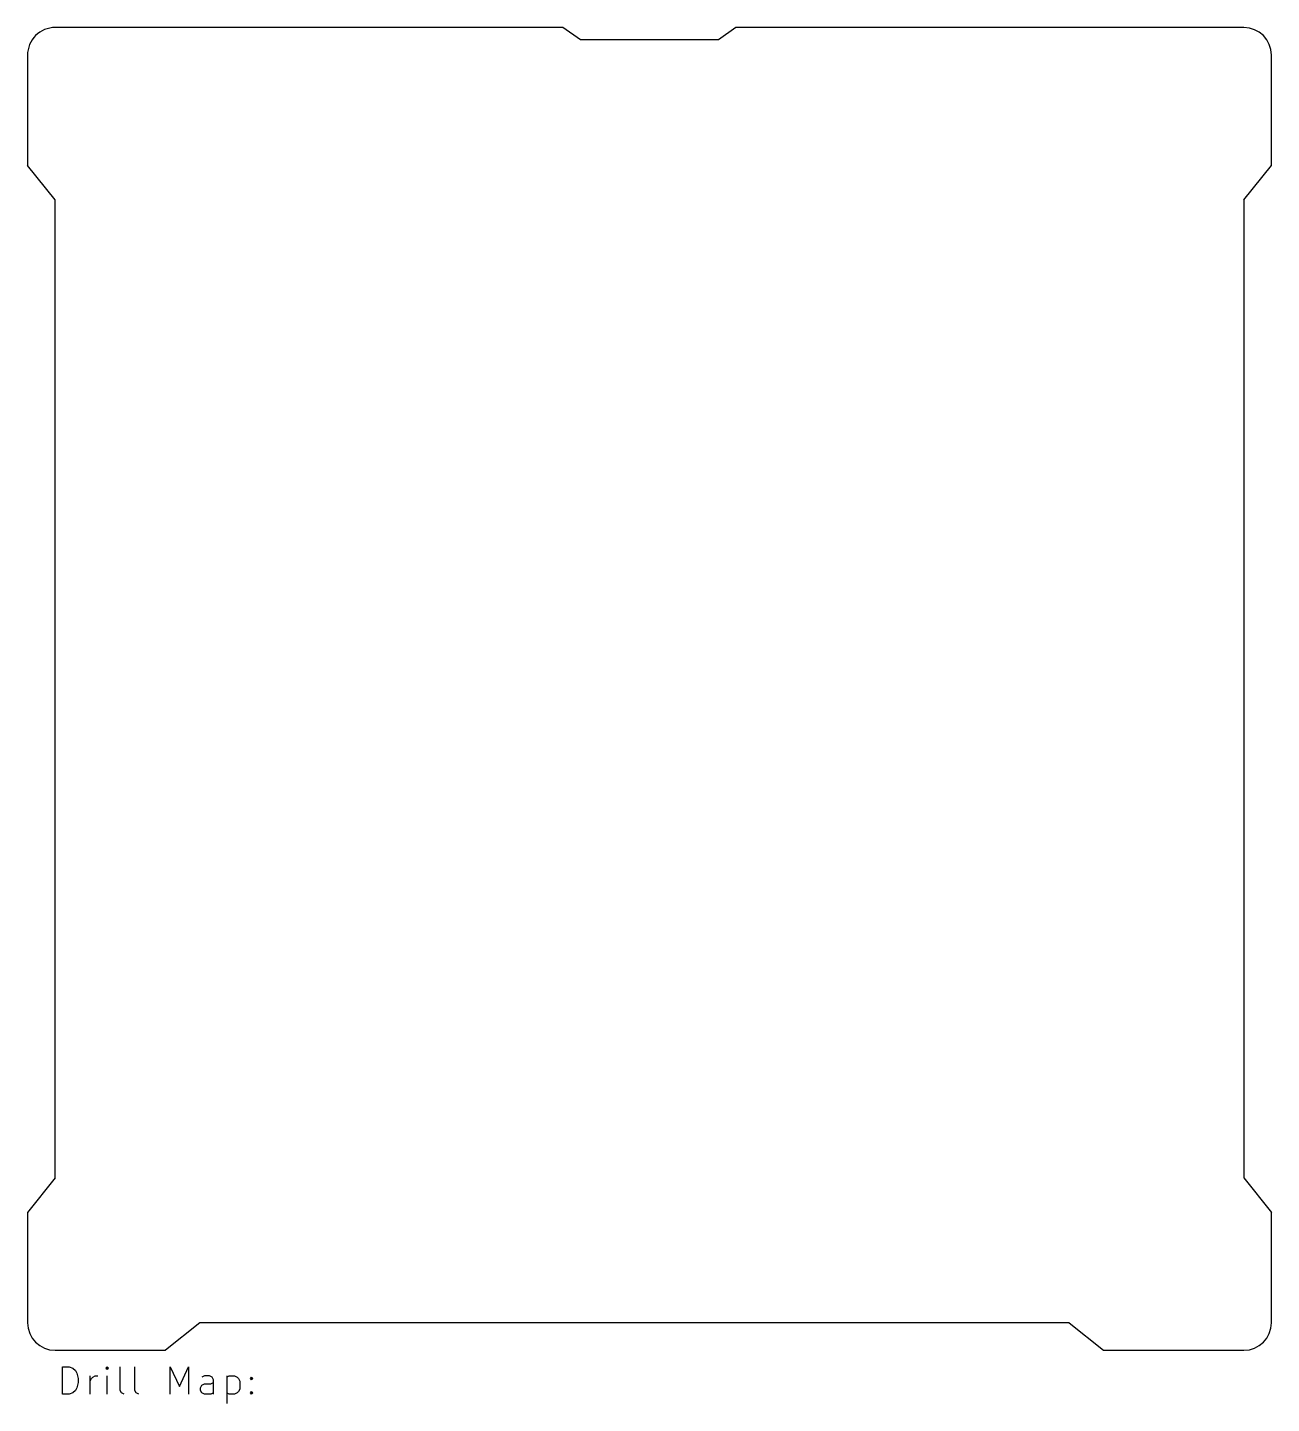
# Model space of a CAD drawing. Extents: x 0 to 90.2, y -99.7 to 0.
import ezdxf

# ---------------------------------------------------------------- set-up
doc = ezdxf.new("R2010")
doc.units = 0
doc.layers.add('BLACK', color=7, linetype='CONTINUOUS')

msp = doc.modelspace()

# ---------------------------------------------------------------- linework, layer by layer
at = {"layer": 'BLACK', "linetype": 'CONTINUOUS'}
for p, q in [((38.805003, 0), (2, 0)), ((40.085, -0.9), (38.805003, 0)), ((51.355, 0), (50.085, -0.9)), ((88.17, 0), (51.355, 0)), ((50.085, -0.9), (40.085, -0.9)), ((0, -2), (0, -10)), ((90.17, -10), (90.17, -2)), ((2, -12.5), (0, -10)), ((88.17, -12.5), (90.17, -10)), ((2, -83.39), (2, -12.5)), ((88.17, -12.5), (88.17, -83.39)), ((2, -83.39), (0, -85.89)), ((88.17, -83.39), (90.17, -85.89)), ((0, -85.89), (0, -93.89)), ((90.17, -93.89), (90.17, -85.89)), ((12.5, -93.89), (10, -95.89)), ((75.5, -93.89), (12.5, -93.89)), ((75.5, -93.89), (78, -95.89)), ((2, -95.89), (10, -95.89)), ((78, -95.89), (88.17, -95.89)), ((2.532768, -99.079838), (2.532768, -97.079838)), ((2.532768, -97.079838), (3.008958, -97.079838)), ((3.008958, -97.079838), (3.294673, -97.175076)), ((3.294673, -97.175076), (3.485149, -97.365552)), ((3.485149, -97.365552), (3.580387, -97.556028)), ((3.580387, -97.556028), (3.675625, -97.93698)), ((4.532768, -99.079838), (4.532768, -97.746504)), ((4.723244, -97.841742), (4.91372, -97.746504)), ((4.91372, -97.746504), (5.104197, -97.746504)), ((5.770863, -97.079838), (5.675625, -97.175076)), ((5.675625, -97.175076), (5.770863, -97.270314)), ((5.866101, -97.175076), (5.770863, -97.079838)), ((5.770863, -97.079838), (5.770863, -97.270314)), ((5.770863, -97.270314), (5.866101, -97.175076)), ((5.770863, -99.079838), (5.770863, -97.746504)), ((6.723244, -98.794123), (6.723244, -97.079838)), ((7.770863, -98.794123), (7.770863, -97.079838)), ((10.342292, -99.079838), (10.342292, -97.079838)), ((10.342292, -97.079838), (11.008959, -98.508409)), ((11.008959, -98.508409), (11.675625, -97.079838)), ((11.675625, -97.079838), (11.675625, -99.079838)), ((12.818482, -97.746504), (12.628006, -97.841742)), ((13.199435, -97.746504), (12.818482, -97.746504)), ((13.389911, -97.841742), (13.199435, -97.746504)), ((14.43753, -97.746504), (14.43753, -99.746504)), ((14.43753, -97.841742), (14.628006, -97.746504)), ((14.628006, -97.746504), (15.008959, -97.746504)), ((15.008959, -97.746504), (15.199435, -97.841742)), ((3.580387, -98.603647), (3.485149, -98.794123)), ((3.675625, -98.222695), (3.580387, -98.603647)), ((3.675625, -97.93698), (3.675625, -98.222695)), ((4.532768, -98.127457), (4.628006, -97.93698)), ((4.628006, -97.93698), (4.723244, -97.841742)), ((12.532768, -98.603647), (12.628006, -98.413171)), ((12.532768, -98.794123), (12.532768, -98.603647)), ((12.628006, -98.413171), (12.818482, -98.317933)), ((12.818482, -98.317933), (13.294673, -98.317933)), ((13.294673, -98.317933), (13.485149, -98.222695)), ((13.485149, -98.032219), (13.389911, -97.841742)), ((13.485149, -99.079838), (13.485149, -98.032219)), ((15.199435, -97.841742), (15.294673, -97.93698)), ((15.294673, -97.93698), (15.389911, -98.127457)), ((15.389911, -98.698885), (15.294673, -98.889361)), ((15.389911, -98.127457), (15.389911, -98.698885)), ((16.151816, -97.93698), (16.247054, -97.841742)), ((16.247054, -98.032219), (16.151816, -97.93698)), ((16.247054, -97.841742), (16.342292, -97.93698)), ((16.247054, -97.841742), (16.247054, -98.032219)), ((16.342292, -97.93698), (16.247054, -98.032219)), ((3.008958, -99.079838), (2.532768, -99.079838)), ((3.294673, -98.9846), (3.008958, -99.079838)), ((3.485149, -98.794123), (3.294673, -98.9846)), ((6.818482, -98.9846), (6.723244, -98.794123)), ((7.008958, -99.079838), (6.818482, -98.9846)), ((7.866101, -98.9846), (7.770863, -98.794123)), ((8.056577, -99.079838), (7.866101, -98.9846)), ((12.628006, -98.9846), (12.532768, -98.794123)), ((12.818482, -99.079838), (12.628006, -98.9846)), ((13.294673, -99.079838), (12.818482, -99.079838)), ((13.485149, -98.9846), (13.294673, -99.079838)), ((14.628006, -99.079838), (14.43753, -98.9846)), ((15.008959, -99.079838), (14.628006, -99.079838)), ((15.199435, -98.9846), (15.008959, -99.079838)), ((15.294673, -98.889361), (15.199435, -98.9846)), ((16.151816, -98.9846), (16.247054, -98.889361)), ((16.247054, -99.079838), (16.151816, -98.9846)), ((16.247054, -98.889361), (16.342292, -98.9846)), ((16.247054, -98.889361), (16.247054, -99.079838)), ((16.342292, -98.9846), (16.247054, -99.079838))]:
    msp.add_line(p, q, dxfattribs=at)
at = {"layer": 'BLACK'}
for centre, radius, start, end in [((1.999999, -1.999999), 1.999999, -270.00002865, -179.99997135), ((88.17, -2), 2, 0, 90), ((2, -93.89), 2, -180, -90), ((88.17, -93.89), 2, -90, 0)]:
    msp.add_arc(centre, radius, start, end, dxfattribs=at)

doc.saveas('drawing.dxf')
